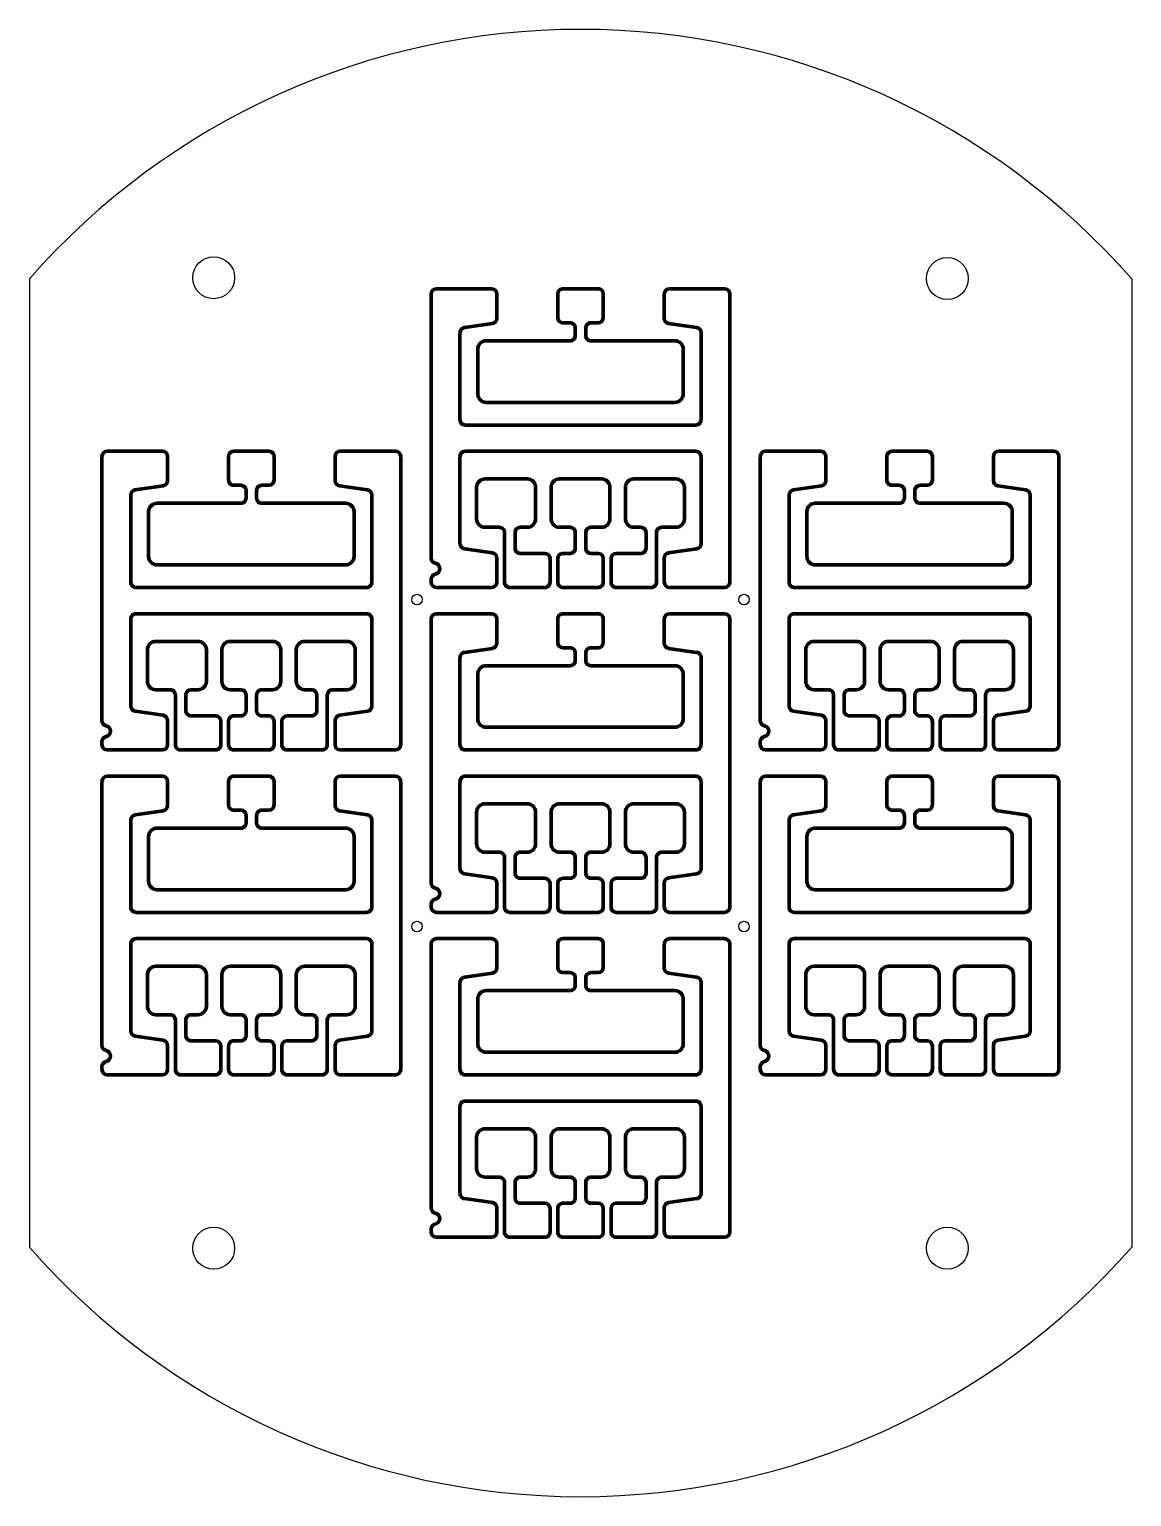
# Model space of a CAD drawing. Header units: millimetres. Extents: x 2032 to 2137, y 1594 to 1734.
import ezdxf

# ---------------------------------------------------------------- set-up
doc = ezdxf.new("R2010")
doc.units = ezdxf.units.MM
doc.layers.add('holder_hole', color=80, linetype='Continuous')
doc.layers.add('mask_outline', color=10, linetype='Continuous')
doc.layers.add('mask_stencil', color=30, linetype='Continuous', lineweight=70)

# ---------------------------------------------------------------- blocks, each defined once
blk = doc.blocks.new('*U5')
at = {"layer": 'mask_stencil'}
for p, q in [((-13.75, 14.25), (-8.49, 14.25)), ((13.75, 14.25), (8.49, 14.25)), ((-14.25, -11.45), (-14.25, 13.75)), ((-7.99, 13.75), (-7.99, 11.44)), ((7.99, 13.75), (7.99, 11.44)), ((14.25, -13.75), (14.25, 13.75)), ((-11.5, 1.75), (-11.5, 10.07)), ((-11.07, 10.56), (-8.41, 10.94)), ((11.07, 10.56), (8.41, 10.94)), ((11.5, 1.75), (11.5, 10.07)), ((-11, 1.25), (11, 1.25)), ((11, -1.25), (-11, -1.25)), ((-11.5, -1.75), (-11.5, -10.07)), ((11.5, -1.75), (11.5, -10.07)), ((-11.07, -10.56), (-8.41, -10.94)), ((11.07, -10.56), (8.41, -10.94)), ((-7.99, -13.75), (-7.99, -11.44)), ((7.99, -13.75), (7.99, -11.44)), ((-14.25, -13.75), (-14.25, -13.47)), ((-13.75, -14.25), (-8.49, -14.25)), ((13.75, -14.25), (8.49, -14.25))]:
    blk.add_line(p, q, dxfattribs=at)
for points in [[(9.8, 4.21), (9.8, 8.49, 0.414214), (9, 9.29), (1, 9.29, -0.414214), (0.5, 9.79), (0.5, 10.5, -0.414214), (1, 11), (1.67, 11, 0.414213), (2.17, 11.5), (2.17, 13.75, 0.414214), (1.67, 14.25), (-1.67, 14.25, 0.414214), (-2.17, 13.75), (-2.17, 11.5, 0.414214), (-1.67, 11), (-1, 11, -0.414214), (-0.5, 10.5), (-0.5, 9.79, -0.414214), (-1, 9.29), (-9, 9.29, 0.414214), (-9.8, 8.49), (-9.8, 4.21, 0.414214), (-9, 3.41), (9, 3.41, 0.414214)], [(-5.09, -3.89), (-9.11, -3.89, 0.414214), (-9.91, -4.69), (-9.91, -7.71, 0.414214), (-9.11, -8.51), (-7.75, -8.51, -0.414214), (-7.25, -9.01), (-7.25, -10.5), (-7.25, -11), (-7.25, -13.75, 0.414214), (-6.75, -14.25), (-3.41, -14.25, 0.414214), (-2.91, -13.75), (-2.91, -11.5, 0.414213), (-3.41, -11), (-5.75, -11, -0.414214), (-6.25, -10.5), (-6.25, -9.01, -0.414214), (-5.75, -8.51), (-5.09, -8.51, 0.414214), (-4.29, -7.71), (-4.29, -4.69, 0.414214)], [(2.01, -3.89), (-2.01, -3.89, 0.414214), (-2.81, -4.69), (-2.81, -7.71, 0.414214), (-2.01, -8.51), (-1, -8.51, -0.414214), (-0.5, -9.01), (-0.5, -10.5, -0.414214), (-1, -11), (-1.67, -11, 0.414214), (-2.17, -11.5), (-2.17, -13.75, 0.414214), (-1.67, -14.25), (1.67, -14.25, 0.414214), (2.17, -13.75), (2.17, -11.5, 0.414213), (1.67, -11), (1, -11, -0.414214), (0.5, -10.5), (0.5, -9.01, -0.414214), (1, -8.51), (2.01, -8.51, 0.414214), (2.81, -7.71), (2.81, -4.69, 0.414214)], [(5.09, -3.89), (9.11, -3.89, -0.414214), (9.91, -4.69), (9.91, -7.71, -0.414214), (9.11, -8.51), (7.75, -8.51, 0.414214), (7.25, -9.01), (7.25, -10.5), (7.25, -11), (7.25, -13.75, -0.414214), (6.75, -14.25), (3.41, -14.25, -0.414214), (2.91, -13.75), (2.91, -11.5, -0.414213), (3.41, -11), (5.75, -11, 0.414214), (6.25, -10.5), (6.25, -9.01, 0.414214), (5.75, -8.51), (5.09, -8.51, -0.414214), (4.29, -7.71), (4.29, -4.69, -0.414214)]]:
    blk.add_lwpolyline(points, format="xyb", close=True, dxfattribs=at)
for centre, radius, start, end in [((-13.75, 13.75), 0.5, 90, 179.9999), ((-8.49, 13.75), 0.5, 0, 90), ((8.49, 13.75), 0.5, 90, 180), ((13.75, 13.75), 0.5, 0.0001, 90), ((-8.49, 11.44), 0.5, 278.0964, 0), ((8.49, 11.44), 0.5, 180, 261.9036), ((-11, 10.07), 0.5, 98.0964, 179.9994), ((11, 10.07), 0.5, 0.0006, 81.9036), ((-11, 1.75), 0.5, 179.9994, 270), ((11, 1.75), 0.5, 270, 0.0006), ((-11, -1.75), 0.5, 90, 180.0006), ((11, -1.75), 0.5, 359.9994, 90), ((-11, -10.07), 0.5, 180.0006, 261.9036), ((-8.49, -11.44), 0.5, 0, 81.9036), ((8.49, -11.44), 0.5, 98.0964, 180), ((11, -10.07), 0.5, 278.0964, 359.9994), ((-13.75, -11.45), 0.5, 180.0001, 257.7386), ((-13.97, -12.46), 0.535, 282.2615, 77.7386), ((-13.75, -13.47), 0.5, 102.2615, 180.0001), ((-13.75, -13.75), 0.5, 180.0001, 270), ((-8.49, -13.75), 0.5, 270, 360), ((8.49, -13.75), 0.5, 180, 270), ((13.75, -13.75), 0.5, 270, 359.9999)]:
    blk.add_arc(centre, radius, start, end, dxfattribs=at)
blk = doc.blocks.new('*U6')
at = {"layer": 'mask_outline', "color": 0, "linetype": 'ByBlock', "lineweight": -2, "transparency": 16777216}
for p in [(0, 62), (0, 31), (0, 0)]:
    blk.add_blockref('*U5', p, dxfattribs=at)
blk = doc.blocks.new('*U7')
at = {"layer": 'mask_stencil'}
for p, q in [((-13.75, 14.25), (-8.49, 14.25)), ((13.75, 14.25), (8.49, 14.25)), ((-14.25, -11.45), (-14.25, 13.75)), ((-7.99, 13.75), (-7.99, 11.44)), ((7.99, 13.75), (7.99, 11.44)), ((14.25, -13.75), (14.25, 13.75)), ((-11.5, 1.75), (-11.5, 10.07)), ((-11.07, 10.56), (-8.41, 10.94)), ((11.07, 10.56), (8.41, 10.94)), ((11.5, 1.75), (11.5, 10.07)), ((-11, 1.25), (11, 1.25)), ((11, -1.25), (-11, -1.25)), ((-11.5, -1.75), (-11.5, -10.07)), ((11.5, -1.75), (11.5, -10.07)), ((-11.07, -10.56), (-8.41, -10.94)), ((11.07, -10.56), (8.41, -10.94)), ((-7.99, -13.75), (-7.99, -11.44)), ((7.99, -13.75), (7.99, -11.44)), ((-14.25, -13.75), (-14.25, -13.47)), ((-13.75, -14.25), (-8.49, -14.25)), ((13.75, -14.25), (8.49, -14.25))]:
    blk.add_line(p, q, dxfattribs=at)
for points in [[(9.8, 4.21), (9.8, 8.49, 0.414214), (9, 9.29), (1, 9.29, -0.414214), (0.5, 9.79), (0.5, 10.5, -0.414214), (1, 11), (1.67, 11, 0.414213), (2.17, 11.5), (2.17, 13.75, 0.414214), (1.67, 14.25), (-1.67, 14.25, 0.414214), (-2.17, 13.75), (-2.17, 11.5, 0.414214), (-1.67, 11), (-1, 11, -0.414214), (-0.5, 10.5), (-0.5, 9.79, -0.414214), (-1, 9.29), (-9, 9.29, 0.414214), (-9.8, 8.49), (-9.8, 4.21, 0.414214), (-9, 3.41), (9, 3.41, 0.414214)], [(-5.09, -3.89), (-9.11, -3.89, 0.414214), (-9.91, -4.69), (-9.91, -7.71, 0.414214), (-9.11, -8.51), (-7.75, -8.51, -0.414214), (-7.25, -9.01), (-7.25, -10.5), (-7.25, -11), (-7.25, -13.75, 0.414214), (-6.75, -14.25), (-3.41, -14.25, 0.414214), (-2.91, -13.75), (-2.91, -11.5, 0.414213), (-3.41, -11), (-5.75, -11, -0.414214), (-6.25, -10.5), (-6.25, -9.01, -0.414214), (-5.75, -8.51), (-5.09, -8.51, 0.414214), (-4.29, -7.71), (-4.29, -4.69, 0.414214)], [(2.01, -3.89), (-2.01, -3.89, 0.414214), (-2.81, -4.69), (-2.81, -7.71, 0.414214), (-2.01, -8.51), (-1, -8.51, -0.414214), (-0.5, -9.01), (-0.5, -10.5, -0.414214), (-1, -11), (-1.67, -11, 0.414214), (-2.17, -11.5), (-2.17, -13.75, 0.414214), (-1.67, -14.25), (1.67, -14.25, 0.414214), (2.17, -13.75), (2.17, -11.5, 0.414213), (1.67, -11), (1, -11, -0.414214), (0.5, -10.5), (0.5, -9.01, -0.414214), (1, -8.51), (2.01, -8.51, 0.414214), (2.81, -7.71), (2.81, -4.69, 0.414214)], [(5.09, -3.89), (9.11, -3.89, -0.414214), (9.91, -4.69), (9.91, -7.71, -0.414214), (9.11, -8.51), (7.75, -8.51, 0.414214), (7.25, -9.01), (7.25, -10.5), (7.25, -11), (7.25, -13.75, -0.414214), (6.75, -14.25), (3.41, -14.25, -0.414214), (2.91, -13.75), (2.91, -11.5, -0.414213), (3.41, -11), (5.75, -11, 0.414214), (6.25, -10.5), (6.25, -9.01, 0.414214), (5.75, -8.51), (5.09, -8.51, -0.414214), (4.29, -7.71), (4.29, -4.69, -0.414214)]]:
    blk.add_lwpolyline(points, format="xyb", close=True, dxfattribs=at)
for centre, radius, start, end in [((-13.75, 13.75), 0.5, 90, 179.9999), ((-8.49, 13.75), 0.5, 0, 90), ((8.49, 13.75), 0.5, 90, 180), ((13.75, 13.75), 0.5, 0.0001, 90), ((-8.49, 11.44), 0.5, 278.0964, 0), ((8.49, 11.44), 0.5, 180, 261.9036), ((-11, 10.07), 0.5, 98.0964, 179.9994), ((11, 10.07), 0.5, 0.0006, 81.9036), ((-11, 1.75), 0.5, 179.9994, 270), ((11, 1.75), 0.5, 270, 0.0006), ((-11, -1.75), 0.5, 90, 180.0006), ((11, -1.75), 0.5, 359.9994, 90), ((-11, -10.07), 0.5, 180.0006, 261.9036), ((-8.49, -11.44), 0.5, 0, 81.9036), ((8.49, -11.44), 0.5, 98.0964, 180), ((11, -10.07), 0.5, 278.0964, 359.9994), ((-13.75, -11.45), 0.5, 180.0001, 257.7386), ((-13.97, -12.46), 0.535, 282.2615, 77.7386), ((-13.75, -13.47), 0.5, 102.2615, 180.0001), ((-13.75, -13.75), 0.5, 180.0001, 270), ((-8.49, -13.75), 0.5, 270, 360), ((8.49, -13.75), 0.5, 180, 270), ((13.75, -13.75), 0.5, 270, 359.9999)]:
    blk.add_arc(centre, radius, start, end, dxfattribs=at)
blk = doc.blocks.new('*U8')
at = {"layer": 'mask_outline', "color": 0, "linetype": 'ByBlock', "lineweight": -2, "transparency": 16777216}
for p in [(0, 31), (62.81, 31), (0, 0), (62.81, 0)]:
    blk.add_blockref('*U7', p, dxfattribs=at)

msp = doc.modelspace()

# ---------------------------------------------------------------- linework, layer by layer
at = {"layer": 'holder_hole'}
for centre, radius in [((2049.67, 1710.78), 2), ((2119.67, 1710.71), 2), ((2069.07, 1680.08), 0.5), ((2100.27, 1680.08), 0.5), ((2069.07, 1648.88), 0.5), ((2100.27, 1648.88), 0.5), ((2049.67, 1618.19), 2), ((2119.67, 1618.19), 2)]:
    msp.add_circle(centre, radius, dxfattribs=at)
at = {"layer": 'mask_outline'}
for p, q in [((2032.08, 1710.68), (2032.08, 1618.28)), ((2137.26, 1710.68), (2137.26, 1618.28))]:
    msp.add_line(p, q, dxfattribs=at)
for points in [[(2137.26, 1710.68, 0.215752), (2084.67, 1734.48, 0.215752), (2032.08, 1710.68)], [(2032.08, 1618.28, 0.215752), (2084.67, 1594.48, 0.215752), (2137.26, 1618.28)]]:
    msp.add_lwpolyline(points, format="xyb", dxfattribs=at)

# ---------------------------------------------------------------- block references
for name, p in [('*U6', (2084.67, 1633.48)), ('*U8', (2053.26, 1648.98))]:
    msp.add_blockref(name, p, dxfattribs=at)

doc.saveas('drawing.dxf')
